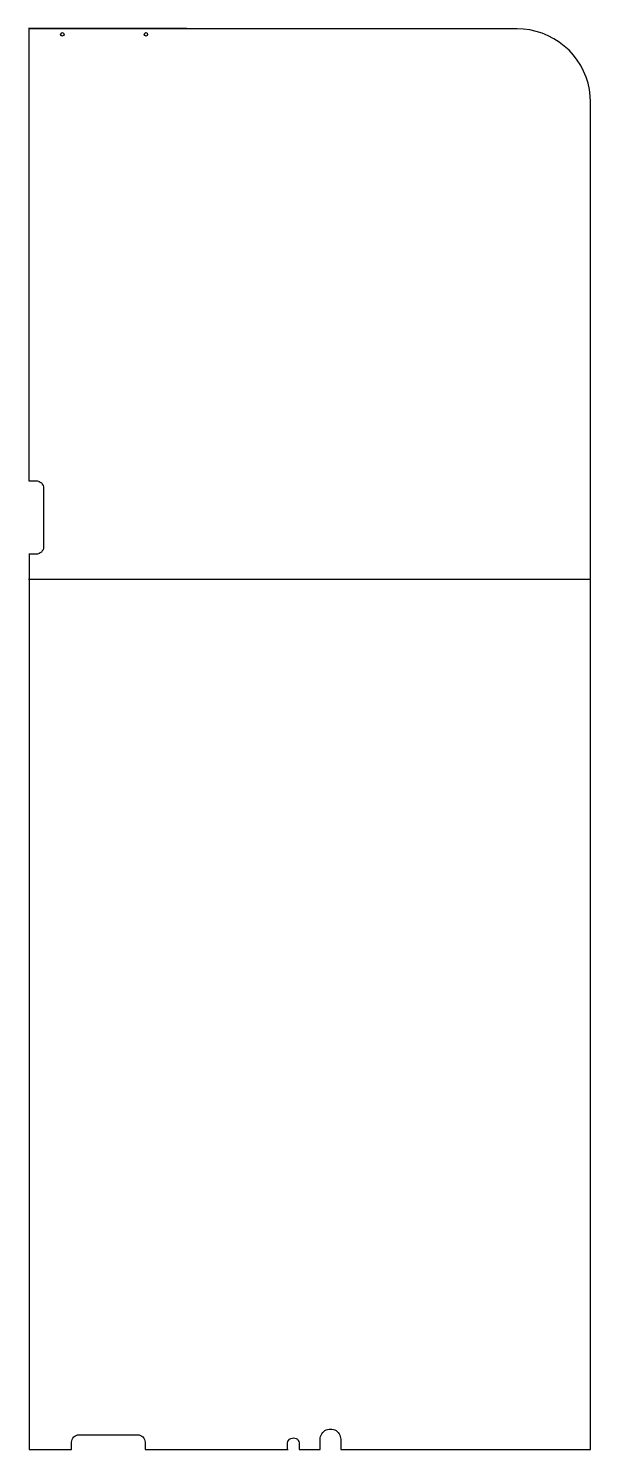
# Model space of a CAD drawing. Extents: x 0 to 191, y 0 to 484.
import ezdxf

# ---------------------------------------------------------------- set-up
doc = ezdxf.new("R2010")
doc.units = 0
doc.layers.add('cleaned', color=7, linetype='CONTINUOUS')

msp = doc.modelspace()

# ---------------------------------------------------------------- linework, layer by layer
at = {"layer": 'cleaned', "color": 1}
for points in [[(53.906304, 484.279044), (0, 484.279044)], [(0, 296.736429), (190.999945, 296.736429)]]:
    msp.add_lwpolyline(points, dxfattribs=at)
at = {"layer": 'cleaned', "color": 7}
for points in [[(0.141, 484.309018), (0.141, 330.191018)], [(166.267836, 484.16787), (0.267835, 484.16787)], [(191.268144, 0.167844), (191.268144, 459.167844), (191.173148, 461.346873), (190.888132, 463.508864), (190.416143, 465.637864), (189.760146, 467.718886), (188.926151, 469.73288), (187.919126, 471.667881), (186.747142, 473.506869), (185.419145, 475.237879), (183.946142, 476.845868), (182.338125, 478.318871), (180.607143, 479.646867), (178.768127, 480.81888), (176.833126, 481.825877), (174.819132, 482.659872), (172.738141, 483.315869), (170.609141, 483.787886), (168.44715, 484.072874), (166.26814, 484.16787)], [(0.141, 330.191018), (2.641009, 330.191018), (3.128717, 330.143012), (3.597714, 330.000716), (4.029939, 329.769717), (4.408766, 329.458821), (4.719662, 329.079909), (4.950689, 328.647714), (5.092957, 328.178717), (5.140991, 327.691009), (5.140991, 307.691009)], [(2.641009, 305.190834), (0.141, 305.190834)], [(0.270656, 305.229837), (0.270656, 0.188207)], [(5.140991, 307.691114), (5.092957, 307.203434), (4.950689, 306.734437), (4.719662, 306.302214), (4.408766, 305.92333), (4.029939, 305.612434), (3.597714, 305.381435), (3.128717, 305.239111), (2.641009, 305.191133)], [(14.67065, 0.188178), (14.67065, 2.688188), (14.718656, 3.175896), (14.860952, 3.644921), (15.091951, 4.077116), (15.402847, 4.455943), (15.781759, 4.766839), (16.213954, 4.997866), (16.682951, 5.140162), (17.170659, 5.188168), (37.170659, 5.188168)], [(37.170555, 5.188168), (37.658235, 5.140134), (38.127232, 4.997866), (38.559455, 4.766839), (38.938338, 4.455943), (39.249234, 4.077116), (39.480233, 3.644893), (39.622558, 3.175896), (39.670536, 2.688188)], [(88.182427, 0.16783), (88.182427, 2.408929), (88.297828, 2.877051), (88.521828, 3.303968), (88.841642, 3.664874), (89.238447, 3.938742), (89.68924, 4.109713), (90.167833, 4.167822), (90.646425, 4.109713), (91.097247, 3.938742), (91.494023, 3.664874), (91.813837, 3.303968), (92.037837, 2.877051), (92.153238, 2.408929), (92.153238, 0.16783), (99.267834, 0.16783), (99.267834, 3.667837), (99.303422, 4.165931), (99.409623, 4.653922), (99.584149, 5.12179), (99.823445, 5.560109), (100.122742, 5.959877), (100.47583, 6.312937), (100.875823, 6.612262), (101.313832, 6.85153), (101.781841, 7.026056), (102.269832, 7.1322), (102.767841, 7.167816), (103.265822, 7.132228), (103.753841, 7.026056), (104.22185, 6.85153), (104.659831, 6.612234), (105.059824, 6.312937), (105.412828, 5.959877), (105.711842, 5.560081), (105.951844, 5.12179), (106.125834, 4.653922), (106.231837, 4.16596), (106.267848, 3.667866), (106.267848, 0.16783), (191.267862, 0.16783)], [(0.267835, 0.16783), (14.667828, 0.16783)], [(39.670725, 0.188178), (88.325726, 0.188178)], [(39.670835, 2.688188), (39.670835, 0.188178)]]:
    msp.add_lwpolyline(points, dxfattribs=at)
at = {"layer": 'cleaned', "color": 3}
for points in [[(11.523195, 482.869258), (11.523195, 482.869258)], [(39.975705, 482.875232), (39.975705, 482.875232)]]:
    msp.add_lwpolyline(points, close=True, dxfattribs=at)
for points in [[(10.937772, 482.289817), (10.937772, 482.612397), (11.200615, 482.869258), (11.523195, 482.869258)], [(11.523195, 481.710367), (11.200615, 481.710367), (10.937772, 481.967237), (10.937772, 482.289817)], [(11.523195, 482.869258), (11.839801, 482.869258), (12.102644, 482.612397), (12.102644, 482.289817)], [(12.102644, 482.289817), (12.102644, 481.967237), (11.839801, 481.710367), (11.523195, 481.710367)], [(39.396258, 482.289817), (39.396258, 482.612397), (39.653125, 482.875232), (39.975705, 482.875232)], [(39.975705, 481.710367), (39.653125, 481.710367), (39.396258, 481.97321), (39.396258, 482.289817)], [(39.975705, 482.875232), (40.298285, 482.875232), (40.555156, 482.612397), (40.555156, 482.289817)], [(40.555156, 482.289817), (40.555156, 481.97321), (40.298285, 481.710367), (39.975705, 481.710367)]]:
    msp.add_open_spline(points, degree=3, dxfattribs=at)

doc.saveas('drawing.dxf')
